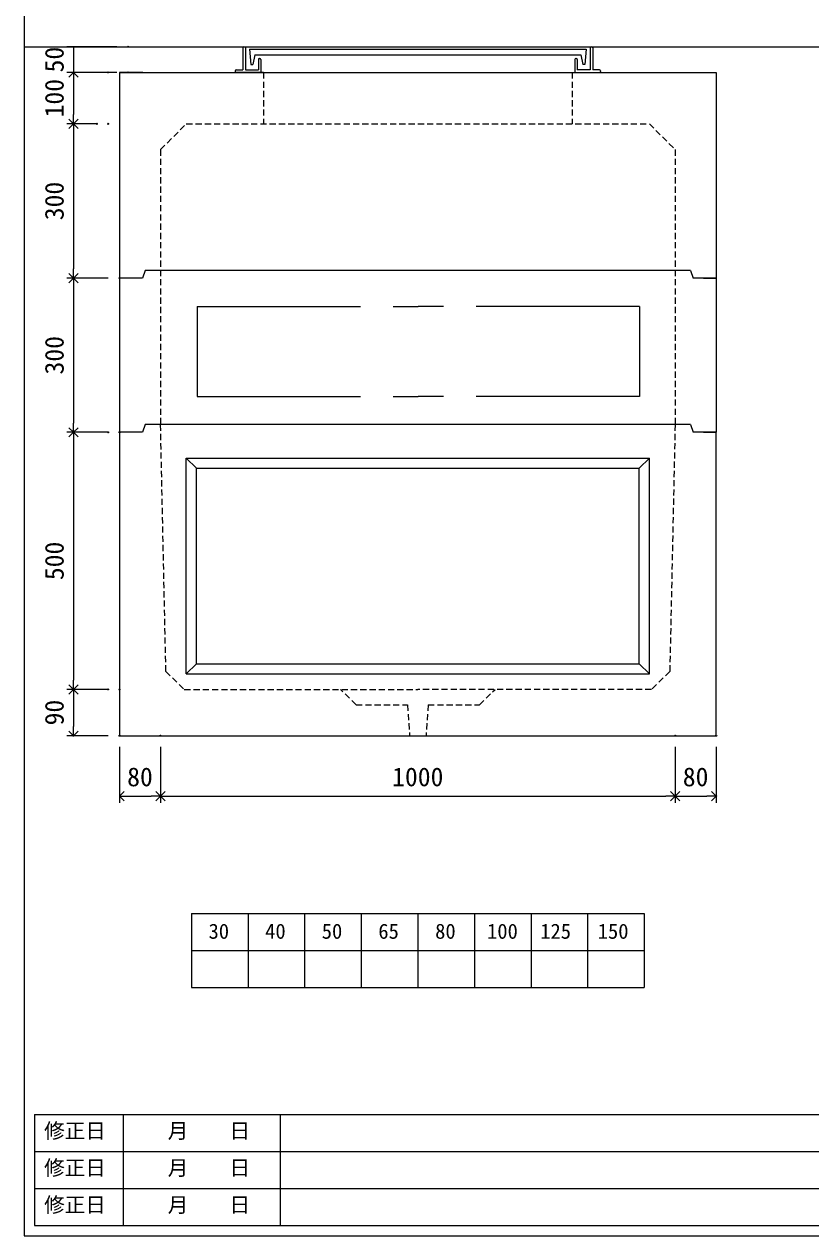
# Model space of a CAD drawing. Units: millimetres, scale not verified. Extents: x -4890 to 18489, y -2335 to 2335.
# Drawn here: x -1230 to 299, y -1940 to 416 of the extents above; entities that cross this region are included whole.
import ezdxf
from ezdxf.enums import TextEntityAlignment as Align

# ---------------------------------------------------------------- set-up
doc = ezdxf.new("R2010")
doc.units = ezdxf.units.MM
doc.header["$LTSCALE"] = 10
doc.header["$PDMODE"] = 32
doc.header["$PDSIZE"] = 2
doc.linetypes.add('DASHED1', pattern=[1.8, 1.2, -0.6])
doc.linetypes.add('USER2', pattern=[50.8, 31.75, -6.35, 6.35, -6.35])
doc.layers.add('0-1_Defpoints', color=7, linetype='Continuous')
for name, color, linetype, lineweight in [('0-2_waku', 7, 'Continuous', 18), ('0-3_gaikei', 7, 'Continuous', 18), ('0-4_kakure', 7, 'DASHED1', 5), ('0-5_sunpou', 7, 'Continuous', 5), ('0-8_uchigawa', 6, 'Continuous', 18), ('0-A_futa', 3, 'Continuous', 18), ('0-B_GL', 4, 'Continuous', 18), ('0-D_文字１', 7, 'Continuous', 18), ('1-2_uchigawa2', 6, 'USER2', 18)]:
    doc.layers.add(name, color=color, linetype=linetype, lineweight=lineweight)
doc.styles.add('ＭＳ ゴシック', font='')
doc.styles.get('ＭＳ ゴシック').set_extended_font_data('MS Gothic')

# ---------------------------------------------------------------- blocks, each defined once
blk = doc.blocks.new('_Open90')
at = {"layer": '0-5_sunpou'}
blk.add_line((0, 0), (-1, 0), dxfattribs=at)
blk.add_lwpolyline([(-0.5, 0.5), (0, 0), (-0.5, -0.5)], dxfattribs=at)
blk = doc.blocks.new('D44')
at = {"layer": '0-1_Defpoints'}
for p in [(402.32, 1202.03), (482.32, 1202.03), (482.32, 1084.61)]:
    blk.add_point(p, dxfattribs=at)
at = {"layer": '0-5_sunpou'}
for p, q in [((402.32, 1180.03), (402.32, 1071.61)), ((482.32, 1180.03), (482.32, 1071.61)), ((420.32, 1084.61), (464.32, 1084.61))]:
    blk.add_line(p, q, dxfattribs=at)
at = {"layer": '0-5_sunpou', "xscale": 18, "yscale": 18, "rotation": 180}
blk.add_blockref('_Open90', (402.32, 1084.61), dxfattribs=at)
at = {"layer": '0-5_sunpou', "xscale": 18, "yscale": 18}
blk.add_blockref('_Open90', (482.32, 1084.61), dxfattribs=at)
at = {"layer": '0-5_sunpou', "style": 'ＭＳ ゴシック'}
blk.add_text('80', height=36.66, dxfattribs=at).set_placement((417.32, 1092.61), align=Align.BOTTOM_LEFT)
blk = doc.blocks.new('D45')
at = {"layer": '0-1_Defpoints'}
for p in [(482.32, 1202.03), (1482.32, 1202.03), (1482.32, 1084.61)]:
    blk.add_point(p, dxfattribs=at)
at = {"layer": '0-5_sunpou'}
for p, q in [((482.32, 1180.03), (482.32, 1071.61)), ((1482.32, 1180.03), (1482.32, 1071.61)), ((500.32, 1084.61), (1464.32, 1084.61))]:
    blk.add_line(p, q, dxfattribs=at)
at = {"layer": '0-5_sunpou', "xscale": 18, "yscale": 18, "rotation": 180}
blk.add_blockref('_Open90', (482.32, 1084.61), dxfattribs=at)
at = {"layer": '0-5_sunpou', "xscale": 18, "yscale": 18}
blk.add_blockref('_Open90', (1482.32, 1084.61), dxfattribs=at)
at = {"layer": '0-5_sunpou', "style": 'ＭＳ ゴシック'}
blk.add_text('1000', height=36.66, dxfattribs=at).set_placement((932.32, 1092.61), align=Align.BOTTOM_LEFT)
blk = doc.blocks.new('D46')
at = {"layer": '0-1_Defpoints'}
for p in [(1482.32, 1202.03), (1562.32, 1202.03), (1562.32, 1084.61)]:
    blk.add_point(p, dxfattribs=at)
at = {"layer": '0-5_sunpou'}
for p, q in [((1482.32, 1180.03), (1482.32, 1071.61)), ((1562.32, 1180.03), (1562.32, 1071.61)), ((1500.32, 1084.61), (1544.32, 1084.61))]:
    blk.add_line(p, q, dxfattribs=at)
at = {"layer": '0-5_sunpou', "xscale": 18, "yscale": 18, "rotation": 180}
blk.add_blockref('_Open90', (1482.32, 1084.61), dxfattribs=at)
at = {"layer": '0-5_sunpou', "xscale": 18, "yscale": 18}
blk.add_blockref('_Open90', (1562.32, 1084.61), dxfattribs=at)
at = {"layer": '0-5_sunpou', "style": 'ＭＳ ゴシック'}
blk.add_text('80', height=36.66, dxfattribs=at).set_placement((1497.32, 1092.61), align=Align.BOTTOM_LEFT)
blk = doc.blocks.new('D47')
at = {"layer": '0-1_Defpoints'}
for p in [(402.32, 1292.03), (313, 1202.03), (402.32, 1202.03)]:
    blk.add_point(p, dxfattribs=at)
at = {"layer": '0-5_sunpou'}
for p, q in [((380.32, 1292.03), (300, 1292.03)), ((313, 1274.03), (313, 1220.03)), ((380.32, 1202.03), (300, 1202.03))]:
    blk.add_line(p, q, dxfattribs=at)
at = {"layer": '0-5_sunpou', "xscale": 18, "yscale": 18}
for p, rotation in [((313, 1292.03), 90), ((313, 1202.03), 270)]:
    blk.add_blockref('_Open90', p, dxfattribs=dict(at, rotation=rotation))
at = {"layer": '0-5_sunpou', "style": 'ＭＳ ゴシック'}
blk.add_text('90', height=36.66, rotation=90, dxfattribs=at).set_placement((305, 1222.03), align=Align.BOTTOM_LEFT)
blk = doc.blocks.new('D48')
at = {"layer": '0-1_Defpoints'}
for p in [(402.32, 1792.03), (313, 1292.03), (380.32, 1292.03)]:
    blk.add_point(p, dxfattribs=at)
at = {"layer": '0-5_sunpou'}
for p, q in [((380.32, 1792.03), (300, 1792.03)), ((313, 1774.03), (313, 1310.03)), ((358.32, 1292.03), (300, 1292.03))]:
    blk.add_line(p, q, dxfattribs=at)
at = {"layer": '0-5_sunpou', "xscale": 18, "yscale": 18}
for p, rotation in [((313, 1792.03), 90), ((313, 1292.03), 270)]:
    blk.add_blockref('_Open90', p, dxfattribs=dict(at, rotation=rotation))
at = {"layer": '0-5_sunpou', "style": 'ＭＳ ゴシック'}
blk.add_text('500', height=36.66, rotation=90, dxfattribs=at).set_placement((305, 1504.53), align=Align.BOTTOM_LEFT)
blk = doc.blocks.new('D49')
at = {"layer": '0-1_Defpoints'}
for p in [(380.32, 2492.03), (313, 2392.03), (380.32, 2392.03)]:
    blk.add_point(p, dxfattribs=at)
at = {"layer": '0-5_sunpou'}
for p, q in [((358.32, 2492.03), (300, 2492.03)), ((313, 2474.03), (313, 2410.03)), ((358.32, 2392.03), (300, 2392.03))]:
    blk.add_line(p, q, dxfattribs=at)
at = {"layer": '0-5_sunpou', "xscale": 18, "yscale": 18}
for p, rotation in [((313, 2492.03), 90), ((313, 2392.03), 270)]:
    blk.add_blockref('_Open90', p, dxfattribs=dict(at, rotation=rotation))
at = {"layer": '0-5_sunpou', "style": 'ＭＳ ゴシック'}
blk.add_text('100', height=36.66, rotation=90, dxfattribs=at).set_placement((305, 2404.53), align=Align.BOTTOM_LEFT)
blk = doc.blocks.new('D50')
at = {"layer": '0-1_Defpoints'}
for p in [(358.32, 2392.03), (313, 2092.03), (402.32, 2092.03)]:
    blk.add_point(p, dxfattribs=at)
at = {"layer": '0-5_sunpou'}
for p, q in [((336.32, 2392.03), (300, 2392.03)), ((313, 2374.03), (313, 2110.03)), ((380.32, 2092.03), (300, 2092.03))]:
    blk.add_line(p, q, dxfattribs=at)
at = {"layer": '0-5_sunpou', "xscale": 18, "yscale": 18}
for p, rotation in [((313, 2392.03), 90), ((313, 2092.03), 270)]:
    blk.add_blockref('_Open90', p, dxfattribs=dict(at, rotation=rotation))
at = {"layer": '0-5_sunpou', "style": 'ＭＳ ゴシック'}
blk.add_text('300', height=36.66, rotation=90, dxfattribs=at).set_placement((305, 2204.53), align=Align.BOTTOM_LEFT)
blk = doc.blocks.new('D51')
at = {"layer": '0-1_Defpoints'}
for p in [(402.32, 2092.03), (313, 1792.03), (380.32, 1792.03)]:
    blk.add_point(p, dxfattribs=at)
at = {"layer": '0-5_sunpou'}
for p, q in [((380.32, 2092.03), (300, 2092.03)), ((313, 2074.03), (313, 1810.03)), ((358.32, 1792.03), (300, 1792.03))]:
    blk.add_line(p, q, dxfattribs=at)
at = {"layer": '0-5_sunpou', "xscale": 18, "yscale": 18}
for p, rotation in [((313, 2092.03), 90), ((313, 1792.03), 270)]:
    blk.add_blockref('_Open90', p, dxfattribs=dict(at, rotation=rotation))
at = {"layer": '0-5_sunpou', "style": 'ＭＳ ゴシック'}
blk.add_text('300', height=36.66, rotation=90, dxfattribs=at).set_placement((305, 1904.53), align=Align.BOTTOM_LEFT)
blk = doc.blocks.new('D76')
at = {"layer": '0-1_Defpoints'}
for p in [(419.1, 2542.03), (313, 2492.03), (419.1, 2492.03)]:
    blk.add_point(p, dxfattribs=at)
at = {"layer": '0-5_sunpou'}
for p, q in [((397.1, 2542.03), (300, 2542.03)), ((313, 2542.03), (313, 2492.03)), ((397.1, 2492.03), (300, 2492.03))]:
    blk.add_line(p, q, dxfattribs=at)
at = {"layer": '0-5_sunpou', "style": 'ＭＳ ゴシック'}
blk.add_text('50', height=36.66, rotation=90, dxfattribs=at).set_placement((305, 2492.03), align=Align.BOTTOM_LEFT)

msp = doc.modelspace()

# ---------------------------------------------------------------- linework, layer by layer
at = {"layer": '0-2_waku'}
for p, q in [((-904.94, -1313.67), (-24.94, -1313.67)), ((-904.94, -1313.67), (-904.94, -1457.67)), ((-904.94, -1313.67), (-904.94, -1457.67)), ((-904.94, -1313.67), (-904.94, -1457.67)), ((-904.94, -1313.67), (-904.94, -1457.67)), ((-794.94, -1313.67), (-794.94, -1457.67)), ((-684.94, -1313.67), (-684.94, -1457.67)), ((-684.94, -1313.67), (-684.94, -1457.67)), ((-574.94, -1313.67), (-574.94, -1457.67)), ((-464.94, -1313.67), (-464.94, -1457.67)), ((-354.94, -1313.67), (-354.94, -1457.67)), ((-244.94, -1313.67), (-244.94, -1457.67)), ((-134.94, -1313.67), (-134.94, -1457.67)), ((-24.94, -1313.67), (-24.94, -1457.67)), ((-904.94, -1385.67), (-24.94, -1385.67)), ((-904.94, -1457.67), (-24.94, -1457.67)), ((-1209.94, -1704.34), (-1209.94, -1920.34)), ((-1209.94, -1704.34), (818.06, -1704.34)), ((-1037.44, -1704.34), (-1037.44, -1920.34)), ((-732.44, -1704.34), (-732.44, -1920.34)), ((-732.44, -1704.34), (-732.44, -1920.34)), ((-1209.94, -1776.34), (818.06, -1776.34)), ((-1209.94, -1848.34), (530.06, -1848.34)), ((-1209.94, -1920.34), (818.06, -1920.34)), ((-1229.94, -1940.34), (4890.06, -1940.34))]:
    msp.add_line(p, q, dxfattribs=at)
msp.add_lwpolyline([(-1229.94, 2334.66), (-1229.94, -1940.34), (4890.06, -1940.34)], dxfattribs=at)
at = {"layer": '0-3_gaikei'}
for p, q in [((-1044.94, 322.33), (115.06, 322.33)), ((-1044.94, 322.33), (-1044.94, -377.67)), ((-999.44, 322.33), (-1044.94, 322.33)), ((115.06, 322.33), (115.06, -377.67)), ((-464.94, -62.67), (-994.94, -62.67)), ((65.06, -62.67), (-464.94, -62.67)), ((65.06, -62.67), (70.06, -77.67)), ((115.06, -77.67), (70.06, -77.67)), ((90.06, -77.67), (115.06, -77.67)), ((90.06, -77.67), (115.06, -77.67)), ((-464.94, -362.67), (-994.94, -362.67)), ((65.06, -362.67), (-464.94, -362.67)), ((65.06, -362.67), (70.06, -377.67)), ((-1044.94, -377.67), (-1044.94, -967.67)), ((115.06, -377.67), (70.06, -377.67)), ((90.06, -377.67), (115.06, -377.67)), ((90.06, -377.67), (115.06, -377.67)), ((-1044.94, -967.67), (115.06, -967.67)), ((-1044.94, -967.67), (115.06, -967.67))]:
    msp.add_line(p, q, dxfattribs=at)
for points in [[(-994.94, -62.67), (-999.94, -77.67), (-1044.94, -77.67)], [(-994.94, -362.67), (-999.94, -377.67), (-1044.94, -377.67)], [(-1044.94, -967.67), (115.06, -967.67), (115.06, -377.67)], [(-1044.94, -967.67), (115.06, -967.67), (115.06, -377.67)]]:
    msp.add_lwpolyline(points, dxfattribs=at)
at = {"layer": '0-4_kakure'}
for p, q in [((-764.94, 322.33), (-764.94, 222.33)), ((-164.94, 322.33), (-164.94, 222.33)), ((-964.94, 172.33), (-914.94, 222.33)), ((-914.94, 222.33), (-14.94, 222.33)), ((-14.94, 222.33), (35.06, 172.33)), ((-964.94, 172.33), (-964.94, -362.67)), ((35.06, 172.33), (35.06, -362.67)), ((-954.62, -842.67), (-964.94, -362.67)), ((35.06, -362.67), (24.74, -842.67)), ((-954.62, -842.67), (-918.86, -877.67)), ((-918.86, -877.67), (-464.94, -877.67)), ((-584.94, -907.67), (-614.94, -877.67)), ((-344.94, -907.67), (-314.94, -877.67)), ((-584.94, -907.67), (-484.94, -907.67)), ((-484.94, -907.67), (-480.94, -967.67)), ((-444.94, -907.67), (-448.94, -967.67)), ((-444.94, -907.67), (-344.94, -907.67))]:
    msp.add_line(p, q, dxfattribs=at)
msp.add_lwpolyline([(24.74, -842.67), (-11.03, -877.67), (-464.94, -877.67)], dxfattribs=at)
at = {"layer": '0-8_uchigawa'}
for p, q in [((-914.94, -427.67), (-894.94, -447.67)), ((-914.94, -847.67), (-914.94, -427.67)), ((-894.94, -447.67), (-464.94, -447.67)), ((-894.94, -827.67), (-894.94, -447.67)), ((-34.94, -827.67), (-34.94, -447.67)), ((-14.94, -847.67), (-14.94, -427.67)), ((-914.94, -847.67), (-894.94, -827.67)), ((-914.94, -847.67), (-14.94, -847.67)), ((-894.94, -827.67), (-34.94, -827.67)), ((-14.94, -847.67), (-34.94, -827.67))]:
    msp.add_line(p, q, dxfattribs=at)
for points in [[(-914.94, -427.67), (-464.94, -427.67), (-14.94, -427.67)], [(-464.94, -447.67), (-34.94, -447.67), (-14.94, -427.67)]]:
    msp.add_lwpolyline(points, dxfattribs=at)
at = {"layer": '0-A_futa'}
for p, q in [((-804.94, 370.33), (-804.94, 327.33)), ((-802.94, 372.33), (-799.94, 372.33)), ((-799.94, 372.33), (-799.94, 327.33)), ((-792.13, 367.83), (-137.8, 367.83)), ((-792.13, 367.83), (-789.64, 337.83)), ((-781.61, 356.83), (-785.93, 337.83)), ((-781.61, 356.83), (-148.27, 356.83)), ((-148.27, 356.83), (-143.96, 337.83)), ((-137.8, 367.83), (-140.05, 337.83)), ((-129.94, 372.33), (-129.94, 327.33)), ((-129.94, 372.33), (-126.94, 372.33)), ((-124.94, 370.33), (-124.94, 327.33)), ((-789.64, 337.83), (-785.93, 337.83)), ((-774.94, 347.33), (-774.94, 327.33)), ((-772.94, 349.33), (-771.94, 349.33)), ((-769.94, 347.33), (-769.94, 322.33)), ((-159.94, 347.33), (-159.94, 322.33)), ((-156.94, 349.33), (-157.94, 349.33)), ((-154.94, 347.33), (-154.94, 327.33)), ((-140.05, 337.83), (-143.96, 337.83)), ((-819.94, 325.33), (-819.94, 324.33)), ((-817.94, 327.33), (-804.94, 327.33)), ((-764.94, 322.33), (-817.94, 322.33)), ((-799.94, 327.33), (-774.94, 327.33)), ((-159.94, 322.33), (-111.94, 322.33)), ((-129.94, 327.33), (-154.94, 327.33)), ((-111.94, 327.33), (-124.94, 327.33)), ((-109.94, 325.33), (-109.94, 324.33))]:
    msp.add_line(p, q, dxfattribs=at)
for centre, start, end in [((-802.94, 370.33), 90, 180), ((-126.94, 370.33), 0, 90), ((-772.94, 347.33), 90, 180), ((-771.94, 347.33), 0, 90), ((-157.94, 347.33), 90, 180), ((-156.94, 347.33), 0, 90), ((-817.94, 325.33), 90, 180), ((-817.94, 324.33), 180, 270), ((-111.94, 325.33), 0, 90), ((-111.94, 324.33), 270, 0)]:
    msp.add_arc(centre, 2, start, end, dxfattribs=at)
at = {"layer": '0-B_GL'}
msp.add_line((-1229.94, 372.33), (4890.06, 372.33), dxfattribs=at)
at = {"layer": '1-2_uchigawa2'}
for p, q in [((-894.09, -132.67), (-464.09, -132.67)), ((-894.09, -132.67), (-894.09, -307.67)), ((-34.09, -132.67), (-464.09, -132.67)), ((-34.09, -132.67), (-34.09, -307.67)), ((-894.09, -307.67), (-464.09, -307.67)), ((-34.09, -307.67), (-464.09, -307.67))]:
    msp.add_line(p, q, dxfattribs=at)

# ---------------------------------------------------------------- block references
at = {"layer": '0-5_sunpou'}
for name in ['D76', 'D49', 'D50', 'D51', 'D48', 'D47', 'D44', 'D45', 'D46']:
    msp.add_blockref(name, (-1447.26, -2169.7), dxfattribs=at)

# ---------------------------------------------------------------- texts
at = {"layer": '0-D_文字１', "style": 'ＭＳ ゴシック'}
for s, p in [('30', (-871.71, -1371.49)), ('40', (-761.71, -1371.49)), ('50', (-651.71, -1371.49)), ('65', (-541.71, -1371.49)), ('80', (-431.3, -1371.49)), ('100', (-330.43, -1371.49)), ('125', (-227.04, -1371.49)), ('150', (-115.28, -1371.49)), ('修正日', (-1191.29, -1759.64)), ('\u3000\u3000月\u3000\u3000日', (-1031.14, -1759.64)), ('修正日', (-1191.29, -1831.64)), ('\u3000\u3000月\u3000\u3000日', (-1031.14, -1831.64)), ('修正日', (-1191.29, -1903.64)), ('\u3000\u3000月\u3000\u3000日', (-1031.14, -1903.64))]:
    msp.add_text(s, height=29.33, dxfattribs=at).set_placement(p, align=Align.BOTTOM_LEFT)

doc.saveas('drawing.dxf')
